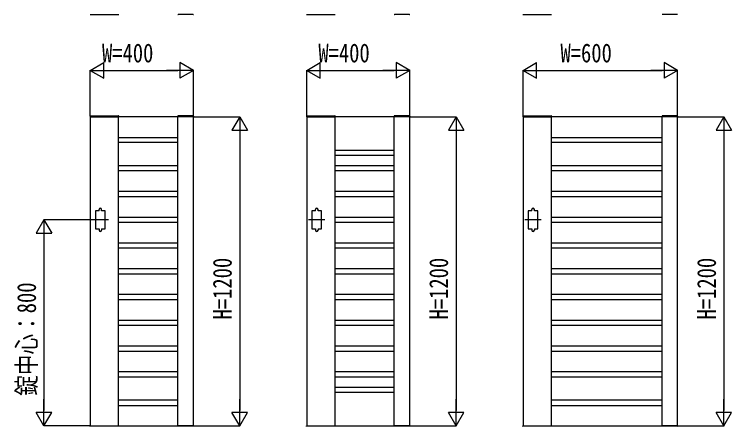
# Model space of a CAD drawing. Units: millimetres, scale not verified. Extents: x -10512 to 10512, y -7425 to 7425.
# Drawn here: x -6357 to -3572, y 3085 to 4685 of the extents above; entities that cross this region are included whole.
import ezdxf
from ezdxf.enums import TextEntityAlignment as Align

# ---------------------------------------------------------------- set-up
doc = ezdxf.new("R2010")
doc.units = ezdxf.units.MM
doc.header["$LTSCALE"] = 30
for name, color, linetype in [('0-2_YKK_11', 7, 'Continuous'), ('0-3_YKK_11E', 7, 'Continuous'), ('0-4_YKK_A1', 4, 'Continuous'), ('0-5_YKK_D', 6, 'Continuous')]:
    doc.layers.add(name, color=color, linetype=linetype)
doc.styles.add('ＭＳ ゴシック', font='')
doc.styles.get('ＭＳ ゴシック').set_extended_font_data('MS Gothic')

msp = doc.modelspace()

# ---------------------------------------------------------------- linework, layer by layer
at = {"layer": '0-2_YKK_11'}
for p, q in [((-5952.45, 3087.5), (-5952.45, 4287.5)), ((-5722.45, 3087.5), (-5722.45, 4287.5)), ((-5112.45, 3087.5), (-5112.45, 4287.5)), ((-4882.45, 3087.5), (-4882.45, 4287.5)), ((-4272.45, 3087.5), (-4272.45, 4287.5)), ((-3842.45, 3087.5), (-3842.45, 4287.5)), ((-5952.45, 4207.5), (-5722.45, 4207.5)), ((-4272.45, 4207.5), (-3842.45, 4207.5)), ((-5112.45, 4157.5), (-4882.45, 4157.5)), ((-5952.45, 3167.5), (-5722.45, 3167.5)), ((-4272.45, 3167.5), (-3842.45, 3167.5))]:
    msp.add_line(p, q, dxfattribs=at)
for points in [[(-6062.45, 4287.5), (-6062.45, 3087.5), (-5662.45, 3087.5), (-5662.45, 4287.5)], [(-5222.45, 4287.5), (-5222.45, 3087.5), (-4822.45, 3087.5), (-4822.45, 4287.5)], [(-4382.45, 4287.5), (-4382.45, 3087.5), (-3782.45, 3087.5), (-3782.45, 4287.5)]]:
    msp.add_lwpolyline(points, close=True, dxfattribs=at)
at = {"layer": '0-3_YKK_11E'}
for p, q in [((-5722.45, 4187.2), (-5952.45, 4187.2)), ((-3842.45, 4187.2), (-4272.45, 4187.2)), ((-4882.45, 4137.5), (-5112.45, 4137.5)), ((-5722.45, 4097.2), (-5952.45, 4097.2)), ((-4882.45, 4097.2), (-5112.45, 4097.2)), ((-3842.45, 4097.2), (-4272.45, 4097.2)), ((-5722.45, 4077.2), (-5952.45, 4077.2)), ((-4882.45, 4077.2), (-5112.45, 4077.2)), ((-3842.45, 4077.2), (-4272.45, 4077.2)), ((-5722.45, 3997.2), (-5952.45, 3997.2)), ((-4882.45, 3997.2), (-5112.45, 3997.2)), ((-3842.45, 3997.2), (-4272.45, 3997.2)), ((-5722.45, 3977.2), (-5952.45, 3977.2)), ((-4882.45, 3977.2), (-5112.45, 3977.2)), ((-3842.45, 3977.2), (-4272.45, 3977.2)), ((-5722.45, 3897.2), (-5952.45, 3897.2)), ((-5722.45, 3877.2), (-5952.45, 3877.2)), ((-4882.45, 3897.2), (-5112.45, 3897.2)), ((-4882.45, 3877.2), (-5112.45, 3877.2)), ((-3842.45, 3897.2), (-4272.45, 3897.2)), ((-3842.45, 3877.2), (-4272.45, 3877.2)), ((-5722.45, 3797.2), (-5952.45, 3797.2)), ((-4882.45, 3797.2), (-5112.45, 3797.2)), ((-3842.45, 3797.2), (-4272.45, 3797.2)), ((-5722.45, 3777.2), (-5952.45, 3777.2)), ((-4882.45, 3777.2), (-5112.45, 3777.2)), ((-3842.45, 3777.2), (-4272.45, 3777.2)), ((-5722.45, 3697.2), (-5952.45, 3697.2)), ((-5722.45, 3677.2), (-5952.45, 3677.2)), ((-4882.45, 3697.2), (-5112.45, 3697.2)), ((-4882.45, 3677.2), (-5112.45, 3677.2)), ((-3842.45, 3697.2), (-4272.45, 3697.2)), ((-3842.45, 3677.2), (-4272.45, 3677.2)), ((-5722.45, 3597.2), (-5952.45, 3597.2)), ((-4882.45, 3597.2), (-5112.45, 3597.2)), ((-3842.45, 3597.2), (-4272.45, 3597.2)), ((-5722.45, 3577.2), (-5952.45, 3577.2)), ((-4882.45, 3577.2), (-5112.45, 3577.2)), ((-3842.45, 3577.2), (-4272.45, 3577.2)), ((-5722.45, 3497.2), (-5952.45, 3497.2)), ((-4882.45, 3497.2), (-5112.45, 3497.2)), ((-3842.45, 3497.2), (-4272.45, 3497.2)), ((-5722.45, 3477.2), (-5952.45, 3477.2)), ((-4882.45, 3477.2), (-5112.45, 3477.2)), ((-3842.45, 3477.2), (-4272.45, 3477.2)), ((-5722.45, 3397.2), (-5952.45, 3397.2)), ((-5722.45, 3377.2), (-5952.45, 3377.2)), ((-4882.45, 3397.2), (-5112.45, 3397.2)), ((-4882.45, 3377.2), (-5112.45, 3377.2)), ((-3842.45, 3397.2), (-4272.45, 3397.2)), ((-3842.45, 3377.2), (-4272.45, 3377.2)), ((-5722.45, 3297.2), (-5952.45, 3297.2)), ((-4882.45, 3297.2), (-5112.45, 3297.2)), ((-3842.45, 3297.2), (-4272.45, 3297.2)), ((-5722.45, 3277.2), (-5952.45, 3277.2)), ((-4882.45, 3277.2), (-5112.45, 3277.2)), ((-3842.45, 3277.2), (-4272.45, 3277.2)), ((-4882.45, 3237.5), (-5112.45, 3237.5)), ((-4882.45, 3217.5), (-5112.45, 3217.5)), ((-5722.45, 3187.2), (-5952.45, 3187.2)), ((-3842.45, 3187.2), (-4272.45, 3187.2))]:
    msp.add_line(p, q, dxfattribs=at)
at = {"layer": '0-4_YKK_A1'}
for p, q in [((-6061.82, 4684), (-5953.08, 4684)), ((-5663.08, 4684), (-5721.82, 4684)), ((-5221.82, 4684), (-5113.08, 4684)), ((-4823.08, 4684), (-4881.82, 4684)), ((-4381.82, 4684), (-4273.08, 4684)), ((-3783.08, 4684), (-3841.82, 4684)), ((-6062.82, 4290.05), (-6062.95, 4287.5)), ((-6061.82, 4291), (-5953.08, 4291)), ((-5952.08, 4290.05), (-5951.95, 4287.5)), ((-5722.82, 4290.05), (-5722.95, 4287.5)), ((-5663.08, 4291), (-5721.82, 4291)), ((-5662.08, 4290.05), (-5661.95, 4287.5)), ((-5222.82, 4290.05), (-5222.95, 4287.5)), ((-5221.82, 4291), (-5113.08, 4291)), ((-5112.08, 4290.05), (-5111.95, 4287.5)), ((-4882.82, 4290.05), (-4882.95, 4287.5)), ((-4823.08, 4291), (-4881.82, 4291)), ((-4822.08, 4290.05), (-4821.95, 4287.5)), ((-4382.82, 4290.05), (-4382.95, 4287.5)), ((-4381.82, 4291), (-4273.08, 4291)), ((-4272.08, 4290.05), (-4271.95, 4287.5)), ((-3842.82, 4290.05), (-3842.95, 4287.5)), ((-3783.08, 4291), (-3841.82, 4291)), ((-3782.08, 4290.05), (-3781.95, 4287.5)), ((-6062.95, 4287.5), (-5951.95, 4287.5)), ((-5661.95, 4287.5), (-5722.95, 4287.5)), ((-5222.95, 4287.5), (-5111.95, 4287.5)), ((-4821.95, 4287.5), (-4882.95, 4287.5)), ((-4382.95, 4287.5), (-4271.95, 4287.5)), ((-3781.95, 4287.5), (-3842.95, 4287.5)), ((-6028.45, 3922.5), (-6028.45, 3927.5)), ((-6018.45, 3922.5), (-6018.45, 3927.5)), ((-5188.45, 3922.5), (-5188.45, 3927.5)), ((-5178.45, 3922.5), (-5178.45, 3927.5)), ((-4348.45, 3922.5), (-4348.45, 3927.5)), ((-4338.45, 3922.5), (-4338.45, 3927.5)), ((-5991.95, 3887.5), (-6054.95, 3887.5)), ((-5151.95, 3887.5), (-5214.95, 3887.5)), ((-4311.95, 3887.5), (-4374.95, 3887.5)), ((-6028.45, 3852.5), (-6028.45, 3847.5)), ((-6018.45, 3852.5), (-6018.45, 3847.5)), ((-5188.45, 3852.5), (-5188.45, 3847.5)), ((-5178.45, 3852.5), (-5178.45, 3847.5)), ((-4348.45, 3852.5), (-4348.45, 3847.5)), ((-4338.45, 3852.5), (-4338.45, 3847.5)), ((-6062.95, 3087.5), (-5951.95, 3087.5)), ((-6062.82, 3084.95), (-6062.95, 3087.5)), ((-5952.08, 3084.95), (-5951.95, 3087.5)), ((-5661.95, 3087.5), (-5722.95, 3087.5)), ((-5722.82, 3084.95), (-5722.95, 3087.5)), ((-5662.08, 3084.95), (-5661.95, 3087.5)), ((-5222.95, 3087.5), (-5111.95, 3087.5)), ((-5222.82, 3084.95), (-5222.95, 3087.5)), ((-5112.08, 3084.95), (-5111.95, 3087.5)), ((-4821.95, 3087.5), (-4882.95, 3087.5)), ((-4882.82, 3084.95), (-4882.95, 3087.5)), ((-4822.08, 3084.95), (-4821.95, 3087.5)), ((-4382.95, 3087.5), (-4271.95, 3087.5)), ((-4382.82, 3084.95), (-4382.95, 3087.5)), ((-4272.08, 3084.95), (-4271.95, 3087.5)), ((-3781.95, 3087.5), (-3842.95, 3087.5)), ((-3842.82, 3084.95), (-3842.95, 3087.5)), ((-3782.08, 3084.95), (-3781.95, 3087.5))]:
    msp.add_line(p, q, dxfattribs=at)
for points in [[(-6028.45, 3922.5), (-6042.45, 3922.5), (-6042.45, 3852.5), (-6028.45, 3852.5)], [(-6018.45, 3852.5), (-6004.45, 3852.5), (-6004.45, 3922.5), (-6018.45, 3922.5)], [(-5188.45, 3922.5), (-5202.45, 3922.5), (-5202.45, 3852.5), (-5188.45, 3852.5)], [(-5178.45, 3852.5), (-5164.45, 3852.5), (-5164.45, 3922.5), (-5178.45, 3922.5)], [(-4348.45, 3922.5), (-4362.45, 3922.5), (-4362.45, 3852.5), (-4348.45, 3852.5)], [(-4338.45, 3852.5), (-4324.45, 3852.5), (-4324.45, 3922.5), (-4338.45, 3922.5)]]:
    msp.add_lwpolyline(points, dxfattribs=at)
for centre, radius, start, end in [((-6061.82, 4685), 1, 183, 270), ((-5953.08, 4685), 1, 270, 357), ((-5721.82, 4685), 1, 183, 270), ((-5663.08, 4685), 1, 270, 357), ((-5221.82, 4685), 1, 183, 270), ((-5113.08, 4685), 1, 270, 357), ((-4881.82, 4685), 1, 183, 270), ((-4823.08, 4685), 1, 270, 357), ((-4381.82, 4685), 1, 183, 270), ((-4273.08, 4685), 1, 270, 357), ((-3841.82, 4685), 1, 183, 270), ((-3783.08, 4685), 1, 270, 357), ((-6061.82, 4290), 1, 90, 177), ((-5953.08, 4290), 1, 3, 90), ((-5721.82, 4290), 1, 90, 177), ((-5663.08, 4290), 1, 3, 90), ((-5221.82, 4290), 1, 90, 177), ((-5113.08, 4290), 1, 3, 90), ((-4881.82, 4290), 1, 90, 177), ((-4823.08, 4290), 1, 3, 90), ((-4381.82, 4290), 1, 90, 177), ((-4273.08, 4290), 1, 3, 90), ((-3841.82, 4290), 1, 90, 177), ((-3783.08, 4290), 1, 3, 90), ((-6023.45, 3927.5), 5, 0, 180), ((-5183.45, 3927.5), 5, 0, 180), ((-4343.45, 3927.5), 5, 0, 180), ((-6023.45, 3847.5), 5, 180, 0), ((-5183.45, 3847.5), 5, 180, 0), ((-4343.45, 3847.5), 5, 180, 0)]:
    msp.add_arc(centre, radius, start, end, dxfattribs=at)
at = {"layer": '0-5_YKK_D'}
for p, q in [((-6062.45, 4467.5), (-6010.49, 4497.5)), ((-6010.49, 4437.5), (-6010.49, 4497.5)), ((-5662.45, 4467.5), (-5714.41, 4497.5)), ((-5714.41, 4497.5), (-5714.41, 4437.5)), ((-5222.45, 4467.5), (-5170.49, 4497.5)), ((-5170.49, 4437.5), (-5170.49, 4497.5)), ((-4822.45, 4467.5), (-4874.41, 4497.5)), ((-4874.41, 4497.5), (-4874.41, 4437.5)), ((-4382.45, 4467.5), (-4330.49, 4497.5)), ((-4330.49, 4437.5), (-4330.49, 4497.5)), ((-3782.45, 4467.5), (-3834.41, 4497.5)), ((-3834.41, 4497.5), (-3834.41, 4437.5)), ((-6062.45, 4289.5), (-6062.45, 4468.5)), ((-6062.45, 4467.5), (-6010.49, 4437.5)), ((-6062.45, 4467.5), (-5958.53, 4467.5)), ((-6002.45, 4467.5), (-5722.45, 4467.5)), ((-5662.45, 4467.5), (-5766.37, 4467.5)), ((-5662.45, 4467.5), (-5714.41, 4437.5)), ((-5662.45, 4289.5), (-5662.45, 4468.5)), ((-5222.45, 4289.5), (-5222.45, 4468.5)), ((-5222.45, 4467.5), (-5170.49, 4437.5)), ((-5222.45, 4467.5), (-5118.53, 4467.5)), ((-5162.45, 4467.5), (-4882.45, 4467.5)), ((-4822.45, 4467.5), (-4926.37, 4467.5)), ((-4822.45, 4467.5), (-4874.41, 4437.5)), ((-4822.45, 4289.5), (-4822.45, 4468.5)), ((-4382.45, 4289.5), (-4382.45, 4468.5)), ((-4382.45, 4467.5), (-4330.49, 4437.5)), ((-4382.45, 4467.5), (-4278.53, 4467.5)), ((-4322.45, 4467.5), (-3842.45, 4467.5)), ((-3782.45, 4467.5), (-3886.37, 4467.5)), ((-3782.45, 4467.5), (-3834.41, 4437.5)), ((-3782.45, 4289.5), (-3782.45, 4468.5)), ((-5660.45, 4287.5), (-5481.45, 4287.5)), ((-5482.45, 4287.5), (-5512.45, 4235.54)), ((-5482.45, 4287.5), (-5452.45, 4235.54)), ((-5482.45, 4287.5), (-5482.45, 4183.58)), ((-4820.45, 4287.5), (-4641.45, 4287.5)), ((-4642.45, 4287.5), (-4672.45, 4235.54)), ((-4642.45, 4287.5), (-4612.45, 4235.54)), ((-4642.45, 4287.5), (-4642.45, 4183.58)), ((-3780.45, 4287.5), (-3601.45, 4287.5)), ((-3602.45, 4287.5), (-3632.45, 4235.54)), ((-3602.45, 4287.5), (-3572.45, 4235.54)), ((-3602.45, 4287.5), (-3602.45, 4183.58)), ((-5512.45, 4235.54), (-5452.45, 4235.54)), ((-4672.45, 4235.54), (-4612.45, 4235.54)), ((-3632.45, 4235.54), (-3572.45, 4235.54)), ((-5482.45, 4227.5), (-5482.45, 3147.5)), ((-4642.45, 4227.5), (-4642.45, 3147.5)), ((-3602.45, 4227.5), (-3602.45, 3147.5)), ((-6242.45, 3887.5), (-6272.45, 3835.54)), ((-6056.86, 3887.5), (-6243.45, 3887.5)), ((-6242.45, 3887.5), (-6212.45, 3835.54)), ((-6242.45, 3887.5), (-6242.45, 3783.58)), ((-6272.45, 3835.54), (-6212.45, 3835.54)), ((-6242.45, 3827.5), (-6242.45, 3147.5)), ((-6242.45, 3087.5), (-6242.45, 3191.42)), ((-5482.45, 3087.5), (-5482.45, 3191.42)), ((-4642.45, 3087.5), (-4642.45, 3191.42)), ((-3602.45, 3087.5), (-3602.45, 3191.42)), ((-6242.45, 3087.5), (-6272.45, 3139.46)), ((-6212.45, 3139.46), (-6272.45, 3139.46)), ((-6242.45, 3087.5), (-6212.45, 3139.46)), ((-5482.45, 3087.5), (-5512.45, 3139.46)), ((-5452.45, 3139.46), (-5512.45, 3139.46)), ((-5482.45, 3087.5), (-5452.45, 3139.46)), ((-4642.45, 3087.5), (-4672.45, 3139.46)), ((-4612.45, 3139.46), (-4672.45, 3139.46)), ((-4642.45, 3087.5), (-4612.45, 3139.46)), ((-3602.45, 3087.5), (-3632.45, 3139.46)), ((-3572.45, 3139.46), (-3632.45, 3139.46)), ((-3602.45, 3087.5), (-3572.45, 3139.46)), ((-6064.36, 3087.5), (-6243.45, 3087.5)), ((-5660.45, 3087.5), (-5481.45, 3087.5)), ((-4820.45, 3087.5), (-4641.45, 3087.5)), ((-3780.45, 3087.5), (-3601.45, 3087.5))]:
    msp.add_line(p, q, dxfattribs=at)

# ---------------------------------------------------------------- texts
at = {"layer": '0-5_YKK_D', "style": 'ＭＳ ゴシック', "width": 0.8}
for s, p in [('W=400', (-6017.12, 4476.5)), ('W=400', (-5177.12, 4476.5)), ('W=600', (-4237.12, 4476.5))]:
    msp.add_text(s, height=73.31, dxfattribs=at).set_placement(p, align=Align.BOTTOM_LEFT)
for s, p in [('H=1200', (-5491.45, 3500.83)), ('H=1200', (-4651.45, 3500.83)), ('H=1200', (-3611.45, 3500.83)), ('錠中心：800', (-6251.45, 3204.83))]:
    msp.add_text(s, height=73.31, rotation=90, dxfattribs=at).set_placement(p, align=Align.BOTTOM_LEFT)

doc.saveas('drawing.dxf')
